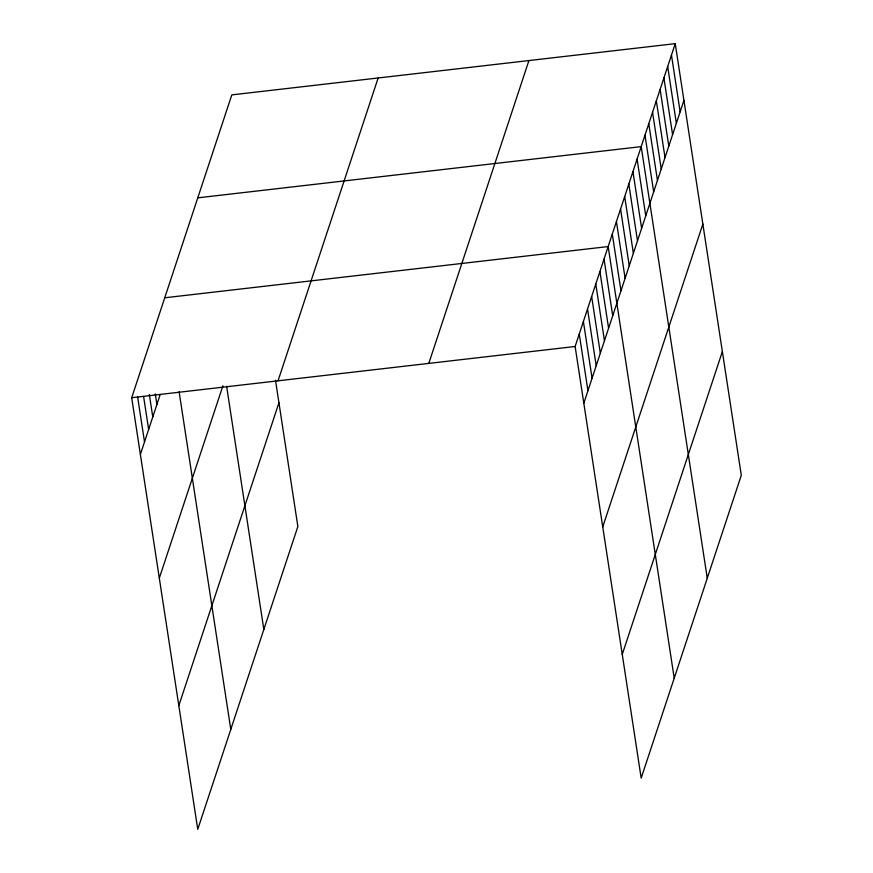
<?xml version="1.0" encoding="UTF-8"?>
<svg xmlns="http://www.w3.org/2000/svg" width="873" height="873" viewBox="0 0 873 873"><rect width="100%" height="100%" fill="white"/><g stroke="black" fill="none" stroke-linecap="round" stroke-linejoin="round"><path stroke-width="1.31" d="M275.486 380.213L297.868 526.506L197.756 829.35L131.703 397.717L231.814 94.884L675.244 43.65L741.297 475.283L641.186 778.116L575.132 346.494L675.244 43.65M140.378 454.429L160.206 394.465M159.312 578.155L222.91 385.779M278.04 380.814L378.151 77.97M178.823 705.624L278.934 402.78M428.796 363.397L528.918 60.553M583.808 403.195L683.93 100.362M602.741 526.921L702.863 224.077M622.253 654.401L722.364 351.557M197.778 197.844L641.208 146.62L707.261 578.242M164.746 297.78L608.175 246.557L674.218 678.179M131.703 397.717L575.132 346.494M671.468 55.086L680.143 111.799M667.681 66.534L676.357 123.235M663.906 77.97L672.581 134.682M660.119 89.417L668.794 146.118M656.332 100.853L665.019 157.566M652.557 112.29L661.232 169.002M648.77 123.737L657.456 180.438M644.994 135.173L653.67 191.885M637.083 159.104L645.758 215.817M632.947 171.599L641.622 228.311M628.822 184.094L637.497 240.806M624.686 196.589L633.372 253.29M620.561 209.073L629.237 265.785M616.425 221.567L625.112 278.28M612.3 234.062L620.976 290.774M604.04 259.041L612.715 315.753M599.915 271.536L608.59 328.248M595.779 284.031L604.454 340.743M591.654 296.525L600.329 353.227M587.518 309.009L596.204 365.722M583.393 321.504L592.069 378.216M579.257 333.999L587.944 390.711M226.609 386.248L263.832 629.477M179.118 391.748L230.788 729.413M155.285 393.909L156.9 404.461M149.338 394.531L152.775 416.956M143.598 396.473L148.639 429.451M137.65 397.095L144.514 441.934"/></g></svg>
